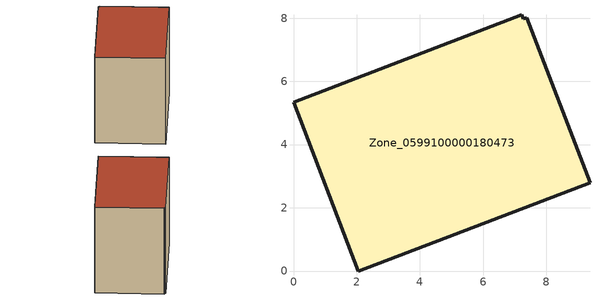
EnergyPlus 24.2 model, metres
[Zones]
Zone_0599100000180473
 floor ground (C_G): 7.38,8.02 9.38,2.8 2.04,0 0,5.34 7.23,8.1 7.27,7.98 z2.83
 wall outside (C_F): 2.04,0 9.38,2.8 7.38,8.02 7.27,7.98 7.23,8.1 0,5.34 2.04,0 z2.83:10.9
 roof outside (C_R): 9.38,2.8 7.38,8.02 7.27,7.98 7.23,8.1 0,5.34 2.04,0 z10.9
[BUILDING]
Pand.0599100000180473: North Axis=0; Terrain=City; Loads Convergence Tolerance Value=0.04; Temperature Convergence Tolerance Value=0.4; Solar Distribution=FullExterior; Maximum Number of Warmup Days=25; Minimum Number of Warmup Days=1
[Site:Location]
Rotterdam.The.Hague.AP_ZH_NLD Design_Conditions: Latitude=51.96; Longitude=4.45; Time Zone=1; Elevation=-4.5
[SITE:GROUNDTEMPERATURE:BUILDINGSURFACE]
18, 18, 18, 18, 18, 18, 18, 18, 18, 18, 18, 18
[MATERIAL] Thermal Absorptance=0.9; Solar Absorptance=0.7; Visible Absorptance=0.7
Name | Roughness | Thickness | Conductivity | Density | Specific Heat
G.TI.1946-1964 | MediumSmooth | 0.15 | 1 | 540 | 1210
F.TI.1946-1964 | Rough | 0.3 | 0.857143 | 1920 | 840
R.TI.1946-1964 | MediumRough | 0.2 | 0.277778 | 1500 | 1000
[CONSTRUCTION]
C_G: G.TI.1946-1964
C_F: F.TI.1946-1964
C_R: R.TI.1946-1964
[ZONE]
Zone_0599100000180473: Type=1; Multiplier=1; Ceiling Height=Autocalculate; Volume=Autocalculate; Floor Area=autocalculate; Part of Total Floor Area=Yes
[ZONEINFILTRATION:DESIGNFLOWRATE]
Infil_Zone_0599100000180473: Zone or ZoneList or Space or SpaceList=Zone_0599100000180473; Schedule=AlwaysOn; Design Flow Rate Calculation Method=Flow/Area; Flow Rate per Floor Area=0.003; Constant Term Coefficient=1; Temperature Term Coefficient=0; Velocity Term Coefficient=0; Velocity Squared Term Coefficient=0
[HVACTEMPLATE:ZONE:IDEALLOADSAIRSYSTEM]
Zone_0599100000180473: Maximum Heating Supply Air Temperature=50; Minimum Cooling Supply Air Temperature=13; Maximum Heating Supply Air Humidity Ratio=0.0156; Minimum Cooling Supply Air Humidity Ratio=0.0077; Heating Limit=NoLimit; Cooling Limit=NoLimit; Dehumidification Control Type=ConstantSensibleHeatRatio; Cooling Sensible Heat Ratio=0.7; Dehumidification Setpoint=60; Humidification Control Type=None; Humidification Setpoint=30; Outdoor Air Method=None; Outdoor Air Flow Rate per Person=0.00944; Outdoor Air Flow Rate per Zone Floor Area=0; Outdoor Air Flow Rate per Zone=0; Demand Controlled Ventilation Type=None; Outdoor Air Economizer Type=NoEconomizer; Heat Recovery Type=None; Sensible Heat Recovery Effectiveness=0.7; Latent Heat Recovery Effectiveness=0.65
[ZONECONTROL:THERMOSTAT]
ThermostatControl_Zone_0599100000180473: Zone or ZoneList=Zone_0599100000180473; Control Type Schedule=DualSetpointControlType; Control 1=Thermostat_Zone_0599100000180473; Temperature Difference Between Cutout And Setpoint=0
[THERMOSTATSETPOINT:DUALSETPOINT]
Thermostat_Zone_0599100000180473: Heating Setpoint Temperature Schedule=HeatingSetpoint_Zone_0599100000180473; Cooling Setpoint Temperature Schedule=CoolingSetpoint_Zone_0599100000180473
[SCHEDULE:COMPACT]
HeatingSetpoint_Zone_0599100000180473: Through: 12/31, For: AllDays, Until: 24:00, 21
CoolingSetpoint_Zone_0599100000180473: Through: 12/31, For: AllDays, Until: 24:00, 24
DualSetpointControlType: Through: 12/31, For: AllDays, Until: 24:00, 4
AlwaysOn: Through: 12/31, For: AllDays, Until: 24:00, 1
